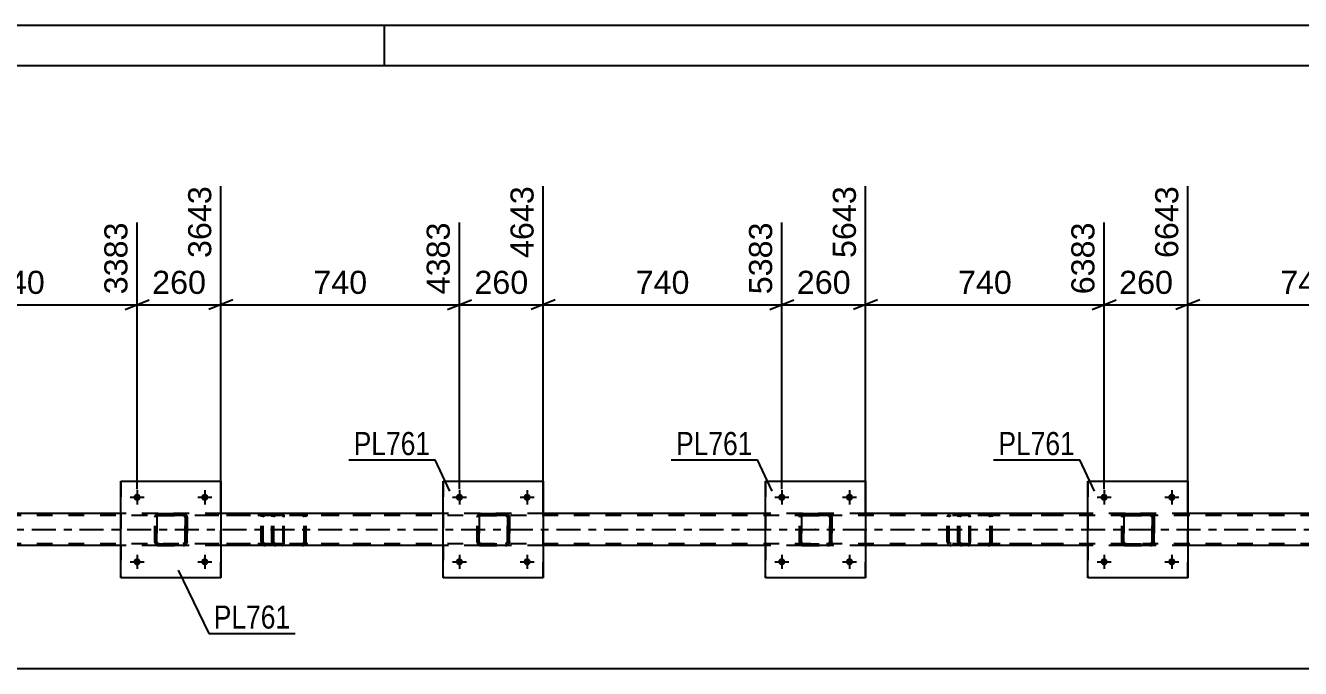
# Model space of a CAD drawing. Header units: millimetres. Extents: x -47 to 794, y -421 to 173.
# Drawn here: x 119 to 277.2, y 93.6 to 173.4 of the extents above; entities that cross this region are included whole.
import ezdxf

# ---------------------------------------------------------------- set-up
doc = ezdxf.new("R2010")
doc.units = ezdxf.units.MM
doc.linetypes.add('DXK_LINE_DOT2', pattern=[3.9198, 1.9599, -1.9599])
doc.linetypes.add('DXK_LINE_DOT3', pattern=[5.9187, 2.979, -0.9799, 0.9799, -0.9799])
doc.styles.add('Arial', font='arial.ttf', dxfattribs={"height": 0.2})
doc.styles.add('Arial Narrow', font='ARIALN.TTF', dxfattribs={"height": 0.2})

# ---------------------------------------------------------------- blocks, each defined once
blk = doc.blocks.new('Unknown-203724041-1113')
at = {"color": 5, "linetype": 'Continuous'}
for p, q in [((793.51, 173.4), (-47.49, 173.4)), ((163.51, 168.4), (163.51, 173.4)), ((788.51, 168.4), (-42.49, 168.4))]:
    blk.add_line(p, q, dxfattribs=at)
blk = doc.blocks.new('Part-203724041-2550 - 2543')
at = {"color": 2, "linetype": 'Continuous'}
for p, q in [((130.82, 104.86), (130.82, 116.86)), ((130.82, 116.86), (130.82, 116.86)), ((130.82, 116.86), (143.22, 116.86)), ((143.22, 116.86), (143.22, 104.86)), ((130.82, 104.86), (130.82, 104.86)), ((143.22, 104.86), (130.82, 104.86))]:
    blk.add_line(p, q, dxfattribs=at)
at = {"color": 7, "linetype": 'DXK_LINE_DOT2'}
for p, q in [((130.82, 116.86), (130.82, 104.86)), ((130.82, 116.86), (130.82, 116.86)), ((143.22, 104.86), (143.22, 116.86)), ((130.82, 104.86), (130.82, 104.86))]:
    blk.add_line(p, q, dxfattribs=at)
blk = doc.blocks.new('Part-203724041-2551 - 2543')
at = {"color": 7, "linetype": 'DXK_LINE_DOT2'}
for p, q in [((135.02, 112.38), (135.05, 112.56)), ((135.06, 112.56), (135.02, 112.38)), ((135.02, 109.34), (135.02, 112.38)), ((135.02, 112.38), (135.02, 112.38)), ((135.02, 109.34), (135.02, 112.38)), ((135.26, 112.38), (135.28, 112.47)), ((135.27, 112.47), (135.26, 112.38)), ((135.26, 109.34), (135.26, 112.38)), ((135.26, 112.38), (135.26, 112.38)), ((135.26, 112.38), (135.26, 109.34)), ((135.33, 112.55), (135.27, 112.47)), ((135.28, 112.47), (135.33, 112.55)), ((135.31, 112.82), (135.5, 112.86)), ((135.5, 112.86), (135.32, 112.82)), ((135.33, 112.55), (135.41, 112.6)), ((135.4, 112.6), (135.33, 112.55)), ((135.5, 112.62), (135.4, 112.6)), ((135.41, 112.6), (135.5, 112.62)), ((135.5, 112.86), (138.54, 112.86)), ((135.5, 112.86), (135.5, 112.86)), ((135.5, 112.86), (138.54, 112.86)), ((135.5, 112.62), (138.54, 112.62)), ((135.5, 112.62), (135.5, 112.62)), ((138.54, 112.62), (135.5, 112.62)), ((138.54, 112.86), (138.54, 112.86)), ((138.54, 112.86), (138.72, 112.82)), ((138.72, 112.82), (138.54, 112.86)), ((138.54, 112.62), (138.54, 112.62)), ((138.54, 112.62), (138.63, 112.6)), ((138.63, 112.6), (138.54, 112.62)), ((138.63, 112.6), (138.63, 112.6)), ((138.63, 112.6), (138.71, 112.55)), ((138.71, 112.55), (138.63, 112.6)), ((138.71, 112.55), (138.76, 112.47)), ((138.76, 112.47), (138.71, 112.55)), ((138.76, 112.47), (138.78, 112.38)), ((138.78, 112.38), (138.76, 112.47)), ((138.78, 109.34), (138.78, 112.38)), ((138.78, 112.38), (138.78, 112.38)), ((138.78, 112.38), (138.78, 109.34)), ((138.98, 112.56), (139.02, 112.38)), ((139.02, 112.38), (138.98, 112.56)), ((139.02, 109.34), (139.02, 112.38)), ((139.02, 112.38), (139.02, 112.38)), ((139.02, 112.38), (139.02, 109.34)), ((135.02, 109.34), (135.02, 109.34)), ((135.05, 109.15), (135.02, 109.34)), ((135.02, 109.34), (135.06, 109.15)), ((135.26, 109.34), (135.26, 109.34)), ((135.28, 109.24), (135.26, 109.34)), ((135.26, 109.34), (135.27, 109.25)), ((135.27, 109.25), (135.33, 109.17)), ((135.33, 109.17), (135.28, 109.24)), ((138.71, 109.17), (138.76, 109.25)), ((138.76, 109.24), (138.71, 109.17)), ((138.78, 109.34), (138.76, 109.24)), ((138.76, 109.25), (138.78, 109.34)), ((138.78, 109.34), (138.78, 109.34)), ((139.02, 109.34), (138.98, 109.15)), ((138.98, 109.15), (139.02, 109.34)), ((139.02, 109.34), (139.02, 109.34)), ((135.31, 108.89), (135.32, 108.89)), ((135.5, 108.86), (135.31, 108.89)), ((135.32, 108.89), (135.5, 108.86)), ((135.41, 109.11), (135.33, 109.17)), ((135.33, 109.17), (135.4, 109.12)), ((135.4, 109.12), (135.5, 109.1)), ((135.5, 109.1), (135.41, 109.11)), ((135.5, 109.1), (138.54, 109.1)), ((135.5, 109.1), (135.5, 109.1)), ((135.5, 109.1), (138.54, 109.1)), ((135.5, 108.86), (138.54, 108.86)), ((135.5, 108.86), (135.5, 108.86)), ((135.5, 108.86), (138.54, 108.86)), ((138.54, 109.1), (138.63, 109.12)), ((138.63, 109.11), (138.54, 109.1)), ((138.54, 109.1), (138.54, 109.1)), ((138.72, 108.89), (138.54, 108.86)), ((138.54, 108.86), (138.72, 108.89)), ((138.54, 108.86), (138.54, 108.86)), ((138.71, 109.17), (138.63, 109.11)), ((138.63, 109.12), (138.71, 109.17))]:
    blk.add_line(p, q, dxfattribs=at)
at = {"color": 7, "linetype": 'DXK_LINE_DOT3'}
blk.add_line((137.02, 110.86), (137.01, 110.86), dxfattribs=at)
at = {"color": 7, "linetype": 'DXK_LINE_DOT2'}
for centre, start, end in [((135.5, 112.38), 112.5, 157.5), ((135.5, 112.38), 112.5, 157.5), ((138.54, 112.38), 22.5, 67.5), ((138.54, 112.38), 22.5, 67.5), ((135.5, 109.34), 202.5, 247.5), ((135.5, 109.34), 202.5, 247.5), ((138.54, 109.34), 292.5, 337.5), ((138.54, 109.34), 292.5, 337.5)]:
    blk.add_arc(centre, 0.48, start, end, dxfattribs=at)
blk = doc.blocks.new('Part-203724041-2556 - 2543')
at = {"color": 2, "linetype": 'Continuous'}
for p, q in [((170.82, 104.86), (170.82, 116.86)), ((170.82, 116.86), (170.82, 116.86)), ((170.82, 116.86), (183.22, 116.86)), ((183.22, 116.86), (183.22, 104.86)), ((170.82, 104.86), (170.82, 104.86)), ((183.22, 104.86), (170.82, 104.86))]:
    blk.add_line(p, q, dxfattribs=at)
at = {"color": 7, "linetype": 'DXK_LINE_DOT2'}
for p, q in [((170.82, 116.86), (170.82, 104.86)), ((170.82, 116.86), (170.82, 116.86)), ((183.22, 104.86), (183.22, 116.86)), ((170.82, 104.86), (170.82, 104.86))]:
    blk.add_line(p, q, dxfattribs=at)
blk = doc.blocks.new('Part-203724041-2557 - 2543')
at = {"color": 7, "linetype": 'DXK_LINE_DOT2'}
for p, q in [((175.02, 112.38), (175.05, 112.56)), ((175.06, 112.56), (175.02, 112.38)), ((175.02, 109.34), (175.02, 112.38)), ((175.02, 112.38), (175.02, 112.38)), ((175.02, 109.34), (175.02, 112.38)), ((175.26, 112.38), (175.28, 112.47)), ((175.27, 112.47), (175.26, 112.38)), ((175.26, 109.34), (175.26, 112.38)), ((175.26, 112.38), (175.26, 112.38)), ((175.26, 112.38), (175.26, 109.34)), ((175.33, 112.55), (175.27, 112.47)), ((175.28, 112.47), (175.33, 112.55)), ((175.31, 112.82), (175.5, 112.86)), ((175.5, 112.86), (175.32, 112.82)), ((175.33, 112.55), (175.41, 112.6)), ((175.4, 112.6), (175.33, 112.55)), ((175.5, 112.62), (175.4, 112.6)), ((175.41, 112.6), (175.5, 112.62)), ((175.5, 112.86), (178.54, 112.86)), ((175.5, 112.86), (175.5, 112.86)), ((175.5, 112.86), (178.54, 112.86)), ((175.5, 112.62), (178.54, 112.62)), ((175.5, 112.62), (175.5, 112.62)), ((178.54, 112.62), (175.5, 112.62)), ((178.54, 112.86), (178.54, 112.86)), ((178.54, 112.86), (178.72, 112.82)), ((178.72, 112.82), (178.54, 112.86)), ((178.54, 112.62), (178.54, 112.62)), ((178.54, 112.62), (178.63, 112.6)), ((178.63, 112.6), (178.54, 112.62)), ((178.63, 112.6), (178.63, 112.6)), ((178.63, 112.6), (178.71, 112.55)), ((178.71, 112.55), (178.63, 112.6)), ((178.71, 112.55), (178.76, 112.47)), ((178.76, 112.47), (178.71, 112.55)), ((178.76, 112.47), (178.78, 112.38)), ((178.78, 112.38), (178.76, 112.47)), ((178.78, 109.34), (178.78, 112.38)), ((178.78, 112.38), (178.78, 112.38)), ((178.78, 112.38), (178.78, 109.34)), ((178.98, 112.56), (179.02, 112.38)), ((179.02, 112.38), (178.98, 112.56)), ((179.02, 109.34), (179.02, 112.38)), ((179.02, 112.38), (179.02, 112.38)), ((179.02, 112.38), (179.02, 109.34)), ((175.02, 109.34), (175.02, 109.34)), ((175.05, 109.15), (175.02, 109.34)), ((175.02, 109.34), (175.06, 109.15)), ((175.26, 109.34), (175.26, 109.34)), ((175.28, 109.24), (175.26, 109.34)), ((175.26, 109.34), (175.27, 109.25)), ((175.27, 109.25), (175.33, 109.17)), ((175.33, 109.17), (175.28, 109.24)), ((178.71, 109.17), (178.76, 109.25)), ((178.76, 109.24), (178.71, 109.17)), ((178.78, 109.34), (178.76, 109.24)), ((178.76, 109.25), (178.78, 109.34)), ((178.78, 109.34), (178.78, 109.34)), ((179.02, 109.34), (178.98, 109.15)), ((178.98, 109.15), (179.02, 109.34)), ((179.02, 109.34), (179.02, 109.34)), ((175.31, 108.89), (175.32, 108.89)), ((175.5, 108.86), (175.31, 108.89)), ((175.32, 108.89), (175.5, 108.86)), ((175.41, 109.11), (175.33, 109.17)), ((175.33, 109.17), (175.4, 109.12)), ((175.4, 109.12), (175.5, 109.1)), ((175.5, 109.1), (175.41, 109.11)), ((175.5, 109.1), (178.54, 109.1)), ((175.5, 109.1), (175.5, 109.1)), ((175.5, 109.1), (178.54, 109.1)), ((175.5, 108.86), (178.54, 108.86)), ((175.5, 108.86), (175.5, 108.86)), ((175.5, 108.86), (178.54, 108.86)), ((178.54, 109.1), (178.63, 109.12)), ((178.63, 109.11), (178.54, 109.1)), ((178.54, 109.1), (178.54, 109.1)), ((178.72, 108.89), (178.54, 108.86)), ((178.54, 108.86), (178.72, 108.89)), ((178.54, 108.86), (178.54, 108.86)), ((178.71, 109.17), (178.63, 109.11)), ((178.63, 109.12), (178.71, 109.17))]:
    blk.add_line(p, q, dxfattribs=at)
at = {"color": 7, "linetype": 'DXK_LINE_DOT3'}
blk.add_line((177.02, 110.86), (177.01, 110.86), dxfattribs=at)
at = {"color": 7, "linetype": 'DXK_LINE_DOT2'}
for centre, start, end in [((175.5, 112.38), 112.5, 157.5), ((175.5, 112.38), 112.5, 157.5), ((178.54, 112.38), 22.5, 67.5), ((178.54, 112.38), 22.5, 67.5), ((175.5, 109.34), 202.5, 247.5), ((175.5, 109.34), 202.5, 247.5), ((178.54, 109.34), 292.5, 337.5), ((178.54, 109.34), 292.5, 337.5)]:
    blk.add_arc(centre, 0.48, start, end, dxfattribs=at)
blk = doc.blocks.new('Part-203724041-2568 - 2543')
at = {"color": 7, "linetype": 'DXK_LINE_DOT2'}
for p, q in [((718.15, 112.62), (42.82, 112.62)), ((143.22, 112.86), (130.82, 112.86)), ((183.22, 112.86), (170.82, 112.86)), ((223.22, 112.86), (210.82, 112.86)), ((263.22, 112.86), (250.82, 112.86)), ((718.15, 109.1), (42.82, 109.1)), ((143.22, 108.86), (130.82, 108.86)), ((183.22, 108.86), (170.82, 108.86)), ((223.22, 108.86), (210.82, 108.86)), ((263.22, 108.86), (250.82, 108.86))]:
    blk.add_line(p, q, dxfattribs=at)
at = {"color": 2, "linetype": 'Continuous'}
for p, q in [((130.82, 112.86), (103.22, 112.86)), ((170.82, 112.86), (143.22, 112.86)), ((210.82, 112.86), (183.22, 112.86)), ((250.82, 112.86), (223.22, 112.86)), ((290.82, 112.86), (263.22, 112.86)), ((130.82, 108.86), (103.22, 108.86)), ((170.82, 108.86), (143.22, 108.86)), ((210.82, 108.86), (183.22, 108.86)), ((250.82, 108.86), (223.22, 108.86)), ((290.82, 108.86), (263.22, 108.86))]:
    blk.add_line(p, q, dxfattribs=at)
at = {"color": 7, "linetype": 'DXK_LINE_DOT3'}
blk.add_line((42.82, 110.86), (718.15, 110.86), dxfattribs=at)
blk = doc.blocks.new('Bolt-203724041-2593 - 2543')
at = {"linetype": 'Continuous'}
for points in [[(252.38, 114.86), (252.39, 114.95), (252.42, 115.04), (252.46, 115.12), (252.53, 115.18), (252.6, 115.24), (252.68, 115.28), (252.77, 115.29), (252.87, 115.29), (252.96, 115.28), (253.04, 115.24), (253.12, 115.18), (253.18, 115.12), (253.22, 115.04), (253.25, 114.95), (253.26, 114.86), (253.25, 114.77), (253.22, 114.68), (253.18, 114.6), (253.12, 114.53), (253.04, 114.48), (252.96, 114.44), (252.87, 114.42), (252.77, 114.42), (252.68, 114.44), (252.6, 114.48), (252.53, 114.53), (252.46, 114.6), (252.42, 114.68), (252.39, 114.77)], [(260.78, 114.86), (260.79, 114.95), (260.82, 115.04), (260.86, 115.12), (260.93, 115.18), (261, 115.24), (261.08, 115.28), (261.17, 115.29), (261.27, 115.29), (261.36, 115.28), (261.44, 115.24), (261.52, 115.18), (261.58, 115.12), (261.62, 115.04), (261.65, 114.95), (261.66, 114.86), (261.65, 114.77), (261.62, 114.68), (261.58, 114.6), (261.52, 114.53), (261.44, 114.48), (261.36, 114.44), (261.27, 114.42), (261.17, 114.42), (261.08, 114.44), (261, 114.48), (260.93, 114.53), (260.86, 114.6), (260.82, 114.68), (260.79, 114.77)]]:
    blk.add_hatch(color=1, dxfattribs=at).paths.add_polyline_path(points)
at = {"color": 1, "linetype": 'Continuous'}
for p, q in [((252.82, 115.74), (252.82, 113.98)), ((261.22, 115.74), (261.22, 113.98)), ((251.94, 114.86), (253.7, 114.86)), ((260.34, 114.86), (262.1, 114.86))]:
    blk.add_line(p, q, dxfattribs=at)
blk = doc.blocks.new('Bolt-203724041-2594 - 2543')
at = {"linetype": 'Continuous'}
for points in [[(252.38, 106.86), (252.39, 106.95), (252.42, 107.04), (252.46, 107.12), (252.53, 107.18), (252.6, 107.24), (252.68, 107.28), (252.77, 107.29), (252.87, 107.29), (252.96, 107.28), (253.04, 107.24), (253.12, 107.18), (253.18, 107.12), (253.22, 107.04), (253.25, 106.95), (253.26, 106.86), (253.25, 106.77), (253.22, 106.68), (253.18, 106.6), (253.12, 106.53), (253.04, 106.48), (252.96, 106.44), (252.87, 106.42), (252.77, 106.42), (252.68, 106.44), (252.6, 106.48), (252.53, 106.53), (252.46, 106.6), (252.42, 106.68), (252.39, 106.77)], [(260.78, 106.86), (260.79, 106.95), (260.82, 107.04), (260.86, 107.12), (260.93, 107.18), (261, 107.24), (261.08, 107.28), (261.17, 107.29), (261.27, 107.29), (261.36, 107.28), (261.44, 107.24), (261.52, 107.18), (261.58, 107.12), (261.62, 107.04), (261.65, 106.95), (261.66, 106.86), (261.65, 106.77), (261.62, 106.68), (261.58, 106.6), (261.52, 106.53), (261.44, 106.48), (261.36, 106.44), (261.27, 106.42), (261.17, 106.42), (261.08, 106.44), (261, 106.48), (260.93, 106.53), (260.86, 106.6), (260.82, 106.68), (260.79, 106.77)]]:
    blk.add_hatch(color=1, dxfattribs=at).paths.add_polyline_path(points)
at = {"color": 1, "linetype": 'Continuous'}
for p, q in [((252.82, 107.74), (252.82, 105.98)), ((261.22, 107.74), (261.22, 105.98)), ((251.94, 106.86), (253.7, 106.86)), ((260.34, 106.86), (262.1, 106.86))]:
    blk.add_line(p, q, dxfattribs=at)
blk = doc.blocks.new('Bolt-203724041-2595 - 2543')
at = {"linetype": 'Continuous'}
for points in [[(212.38, 114.86), (212.39, 114.95), (212.42, 115.04), (212.47, 115.12), (212.53, 115.18), (212.6, 115.24), (212.69, 115.28), (212.78, 115.29), (212.87, 115.29), (212.96, 115.28), (213.04, 115.24), (213.12, 115.18), (213.18, 115.12), (213.22, 115.04), (213.25, 114.95), (213.26, 114.86), (213.25, 114.77), (213.22, 114.68), (213.18, 114.6), (213.12, 114.53), (213.04, 114.48), (212.96, 114.44), (212.87, 114.42), (212.78, 114.42), (212.69, 114.44), (212.6, 114.48), (212.53, 114.53), (212.47, 114.6), (212.42, 114.68), (212.39, 114.77)], [(220.78, 114.86), (220.79, 114.95), (220.82, 115.04), (220.87, 115.12), (220.93, 115.18), (221, 115.24), (221.09, 115.28), (221.18, 115.29), (221.27, 115.29), (221.36, 115.28), (221.44, 115.24), (221.52, 115.18), (221.58, 115.12), (221.62, 115.04), (221.65, 114.95), (221.66, 114.86), (221.65, 114.77), (221.62, 114.68), (221.58, 114.6), (221.52, 114.53), (221.44, 114.48), (221.36, 114.44), (221.27, 114.42), (221.18, 114.42), (221.09, 114.44), (221, 114.48), (220.93, 114.53), (220.87, 114.6), (220.82, 114.68), (220.79, 114.77)]]:
    blk.add_hatch(color=1, dxfattribs=at).paths.add_polyline_path(points)
at = {"color": 1, "linetype": 'Continuous'}
for p, q in [((212.82, 115.74), (212.82, 113.98)), ((221.22, 115.74), (221.22, 113.98)), ((211.94, 114.86), (213.7, 114.86)), ((220.34, 114.86), (222.1, 114.86))]:
    blk.add_line(p, q, dxfattribs=at)
blk = doc.blocks.new('Bolt-203724041-2596 - 2543')
at = {"linetype": 'Continuous'}
for points in [[(212.38, 106.86), (212.39, 106.95), (212.42, 107.04), (212.47, 107.12), (212.53, 107.18), (212.6, 107.24), (212.69, 107.28), (212.78, 107.29), (212.87, 107.29), (212.96, 107.28), (213.04, 107.24), (213.12, 107.18), (213.18, 107.12), (213.22, 107.04), (213.25, 106.95), (213.26, 106.86), (213.25, 106.77), (213.22, 106.68), (213.18, 106.6), (213.12, 106.53), (213.04, 106.48), (212.96, 106.44), (212.87, 106.42), (212.78, 106.42), (212.69, 106.44), (212.6, 106.48), (212.53, 106.53), (212.47, 106.6), (212.42, 106.68), (212.39, 106.77)], [(220.78, 106.86), (220.79, 106.95), (220.82, 107.04), (220.87, 107.12), (220.93, 107.18), (221, 107.24), (221.09, 107.28), (221.18, 107.29), (221.27, 107.29), (221.36, 107.28), (221.44, 107.24), (221.52, 107.18), (221.58, 107.12), (221.62, 107.04), (221.65, 106.95), (221.66, 106.86), (221.65, 106.77), (221.62, 106.68), (221.58, 106.6), (221.52, 106.53), (221.44, 106.48), (221.36, 106.44), (221.27, 106.42), (221.18, 106.42), (221.09, 106.44), (221, 106.48), (220.93, 106.53), (220.87, 106.6), (220.82, 106.68), (220.79, 106.77)]]:
    blk.add_hatch(color=1, dxfattribs=at).paths.add_polyline_path(points)
at = {"color": 1, "linetype": 'Continuous'}
for p, q in [((212.82, 107.74), (212.82, 105.98)), ((221.22, 107.74), (221.22, 105.98)), ((211.94, 106.86), (213.7, 106.86)), ((220.34, 106.86), (222.1, 106.86))]:
    blk.add_line(p, q, dxfattribs=at)
blk = doc.blocks.new('Bolt-203724041-2598 - 2543')
at = {"linetype": 'Continuous'}
for points in [[(132.38, 106.86), (132.39, 106.95), (132.42, 107.04), (132.46, 107.12), (132.53, 107.18), (132.6, 107.24), (132.68, 107.28), (132.77, 107.29), (132.87, 107.29), (132.96, 107.28), (133.04, 107.24), (133.12, 107.18), (133.18, 107.12), (133.22, 107.04), (133.25, 106.95), (133.26, 106.86), (133.25, 106.77), (133.22, 106.68), (133.18, 106.6), (133.12, 106.53), (133.04, 106.48), (132.96, 106.44), (132.87, 106.42), (132.77, 106.42), (132.68, 106.44), (132.6, 106.48), (132.53, 106.53), (132.46, 106.6), (132.42, 106.68), (132.39, 106.77)], [(140.78, 106.86), (140.79, 106.95), (140.82, 107.04), (140.86, 107.12), (140.93, 107.18), (141, 107.24), (141.08, 107.28), (141.17, 107.29), (141.27, 107.29), (141.36, 107.28), (141.44, 107.24), (141.52, 107.18), (141.58, 107.12), (141.62, 107.04), (141.65, 106.95), (141.66, 106.86), (141.65, 106.77), (141.62, 106.68), (141.58, 106.6), (141.52, 106.53), (141.44, 106.48), (141.36, 106.44), (141.27, 106.42), (141.17, 106.42), (141.08, 106.44), (141, 106.48), (140.93, 106.53), (140.86, 106.6), (140.82, 106.68), (140.79, 106.77)]]:
    blk.add_hatch(color=1, dxfattribs=at).paths.add_polyline_path(points)
at = {"color": 1, "linetype": 'Continuous'}
for p, q in [((132.82, 107.74), (132.82, 105.98)), ((141.22, 107.74), (141.22, 105.98)), ((131.94, 106.86), (133.7, 106.86)), ((140.34, 106.86), (142.1, 106.86))]:
    blk.add_line(p, q, dxfattribs=at)
blk = doc.blocks.new('Bolt-203724041-2599 - 2543')
at = {"linetype": 'Continuous'}
for points in [[(172.38, 114.86), (172.39, 114.95), (172.42, 115.04), (172.46, 115.12), (172.53, 115.18), (172.6, 115.24), (172.68, 115.28), (172.77, 115.29), (172.87, 115.29), (172.96, 115.28), (173.04, 115.24), (173.11, 115.18), (173.18, 115.12), (173.22, 115.04), (173.25, 114.95), (173.26, 114.86), (173.25, 114.77), (173.22, 114.68), (173.18, 114.6), (173.11, 114.53), (173.04, 114.48), (172.96, 114.44), (172.87, 114.42), (172.77, 114.42), (172.68, 114.44), (172.6, 114.48), (172.53, 114.53), (172.46, 114.6), (172.42, 114.68), (172.39, 114.77)], [(180.78, 114.86), (180.79, 114.95), (180.82, 115.04), (180.86, 115.12), (180.93, 115.18), (181, 115.24), (181.08, 115.28), (181.17, 115.29), (181.27, 115.29), (181.36, 115.28), (181.44, 115.24), (181.51, 115.18), (181.58, 115.12), (181.62, 115.04), (181.65, 114.95), (181.66, 114.86), (181.65, 114.77), (181.62, 114.68), (181.58, 114.6), (181.51, 114.53), (181.44, 114.48), (181.36, 114.44), (181.27, 114.42), (181.17, 114.42), (181.08, 114.44), (181, 114.48), (180.93, 114.53), (180.86, 114.6), (180.82, 114.68), (180.79, 114.77)]]:
    blk.add_hatch(color=1, dxfattribs=at).paths.add_polyline_path(points)
at = {"color": 1, "linetype": 'Continuous'}
for p, q in [((172.82, 115.74), (172.82, 113.98)), ((181.22, 115.74), (181.22, 113.98)), ((171.94, 114.86), (173.7, 114.86)), ((180.34, 114.86), (182.1, 114.86))]:
    blk.add_line(p, q, dxfattribs=at)
blk = doc.blocks.new('Bolt-203724041-2600 - 2543')
at = {"linetype": 'Continuous'}
for points in [[(172.38, 106.86), (172.39, 106.95), (172.42, 107.04), (172.46, 107.12), (172.53, 107.18), (172.6, 107.24), (172.68, 107.28), (172.77, 107.29), (172.87, 107.29), (172.96, 107.28), (173.04, 107.24), (173.11, 107.18), (173.18, 107.12), (173.22, 107.04), (173.25, 106.95), (173.26, 106.86), (173.25, 106.77), (173.22, 106.68), (173.18, 106.6), (173.11, 106.53), (173.04, 106.48), (172.96, 106.44), (172.87, 106.42), (172.77, 106.42), (172.68, 106.44), (172.6, 106.48), (172.53, 106.53), (172.46, 106.6), (172.42, 106.68), (172.39, 106.77)], [(180.78, 106.86), (180.79, 106.95), (180.82, 107.04), (180.86, 107.12), (180.93, 107.18), (181, 107.24), (181.08, 107.28), (181.17, 107.29), (181.27, 107.29), (181.36, 107.28), (181.44, 107.24), (181.51, 107.18), (181.58, 107.12), (181.62, 107.04), (181.65, 106.95), (181.66, 106.86), (181.65, 106.77), (181.62, 106.68), (181.58, 106.6), (181.51, 106.53), (181.44, 106.48), (181.36, 106.44), (181.27, 106.42), (181.17, 106.42), (181.08, 106.44), (181, 106.48), (180.93, 106.53), (180.86, 106.6), (180.82, 106.68), (180.79, 106.77)]]:
    blk.add_hatch(color=1, dxfattribs=at).paths.add_polyline_path(points)
at = {"color": 1, "linetype": 'Continuous'}
for p, q in [((172.82, 107.74), (172.82, 105.98)), ((181.22, 107.74), (181.22, 105.98)), ((171.94, 106.86), (173.7, 106.86)), ((180.34, 106.86), (182.1, 106.86))]:
    blk.add_line(p, q, dxfattribs=at)
blk = doc.blocks.new('Part-203724041-2634 - 2543')
at = {"color": 7, "linetype": 'DXK_LINE_DOT2'}
for p, q in [((234.72, 112.56), (234.68, 112.38)), ((234.68, 109.34), (234.68, 112.38)), ((234.93, 112.38), (234.95, 112.47)), ((234.93, 109.34), (234.93, 112.38)), ((234.95, 112.47), (235.01, 112.55)), ((235.19, 112.86), (234.99, 112.82)), ((235.01, 112.55), (235.09, 112.6)), ((235.09, 112.6), (235.19, 112.62)), ((246.96, 112.86), (235.19, 112.86)), ((246.96, 112.62), (235.19, 112.62)), ((238.62, 112.82), (238.42, 112.86)), ((238.42, 112.62), (238.52, 112.6)), ((238.52, 112.6), (238.6, 112.55)), ((238.6, 112.55), (238.66, 112.47)), ((238.66, 112.47), (238.68, 112.38)), ((238.68, 109.34), (238.68, 112.38)), ((238.93, 112.38), (238.9, 112.56)), ((238.93, 109.34), (238.93, 112.38)), ((234.68, 109.34), (234.72, 109.15)), ((234.95, 109.25), (234.93, 109.34)), ((235.01, 109.17), (234.95, 109.25)), ((238.66, 109.25), (238.6, 109.17)), ((238.68, 109.34), (238.66, 109.25)), ((238.9, 109.15), (238.93, 109.34)), ((234.99, 108.89), (235.19, 108.86)), ((235.09, 109.12), (235.01, 109.17)), ((235.19, 109.1), (235.09, 109.12)), ((246.96, 109.1), (235.19, 109.1)), ((246.96, 108.86), (235.19, 108.86)), ((238.52, 109.12), (238.42, 109.1)), ((238.42, 108.86), (238.62, 108.89)), ((238.6, 109.17), (238.52, 109.12))]:
    blk.add_line(p, q, dxfattribs=at)
for centre, start, end in [((235.17, 112.36), 110.7583, 155.68), ((238.44, 112.36), 24.32, 69.2417), ((235.17, 109.36), 204.32, 249.2417), ((238.44, 109.36), 290.7583, 335.68)]:
    blk.add_arc(centre, 0.496, start, end, dxfattribs=at)
blk = doc.blocks.new('Part-203724041-2635 - 2543')
at = {"color": 7, "linetype": 'DXK_LINE_DOT2'}
for p, q in [((149.58, 112.56), (149.54, 112.38)), ((149.54, 109.34), (149.54, 112.38)), ((149.8, 112.38), (149.82, 112.47)), ((149.8, 109.34), (149.8, 112.38)), ((149.82, 112.47), (149.87, 112.55)), ((150.05, 112.86), (149.86, 112.82)), ((149.87, 112.55), (149.96, 112.6)), ((149.96, 112.6), (150.05, 112.62)), ((161.83, 112.86), (150.05, 112.86)), ((161.83, 112.62), (150.05, 112.62)), ((153.49, 112.82), (153.29, 112.86)), ((153.29, 112.62), (153.39, 112.6)), ((153.39, 112.6), (153.47, 112.55)), ((153.47, 112.55), (153.53, 112.47)), ((153.53, 112.47), (153.55, 112.38)), ((153.55, 109.34), (153.55, 112.38)), ((153.8, 112.38), (153.76, 112.56)), ((153.8, 109.34), (153.8, 112.38)), ((149.54, 109.34), (149.58, 109.15)), ((149.82, 109.25), (149.8, 109.34)), ((149.87, 109.17), (149.82, 109.25)), ((153.53, 109.25), (153.47, 109.17)), ((153.55, 109.34), (153.53, 109.25)), ((153.76, 109.15), (153.8, 109.34)), ((149.86, 108.89), (150.05, 108.86)), ((149.96, 109.12), (149.87, 109.17)), ((150.05, 109.1), (149.96, 109.12)), ((161.83, 109.1), (150.05, 109.1)), ((161.83, 108.86), (150.05, 108.86)), ((153.39, 109.12), (153.29, 109.1)), ((153.29, 108.86), (153.49, 108.89)), ((153.47, 109.17), (153.39, 109.12))]:
    blk.add_line(p, q, dxfattribs=at)
for centre, start, end in [((150.04, 112.36), 110.7583, 155.68), ((153.31, 112.36), 24.32, 69.2417), ((150.04, 109.36), 204.32, 249.2417), ((153.31, 109.36), 290.7583, 335.68)]:
    blk.add_arc(centre, 0.496, start, end, dxfattribs=at)
blk = doc.blocks.new('Bolt-203724041-2655 - 2543')
at = {"linetype": 'Continuous'}
for points in [[(132.38, 114.86), (132.39, 114.95), (132.42, 115.04), (132.46, 115.12), (132.53, 115.18), (132.6, 115.24), (132.68, 115.28), (132.77, 115.29), (132.87, 115.29), (132.96, 115.28), (133.04, 115.24), (133.12, 115.18), (133.18, 115.12), (133.22, 115.04), (133.25, 114.95), (133.26, 114.86), (133.25, 114.77), (133.22, 114.68), (133.18, 114.6), (133.12, 114.53), (133.04, 114.48), (132.96, 114.44), (132.87, 114.42), (132.77, 114.42), (132.68, 114.44), (132.6, 114.48), (132.53, 114.53), (132.46, 114.6), (132.42, 114.68), (132.39, 114.77)], [(140.78, 114.86), (140.79, 114.95), (140.82, 115.04), (140.86, 115.12), (140.93, 115.18), (141, 115.24), (141.08, 115.28), (141.17, 115.29), (141.27, 115.29), (141.36, 115.28), (141.44, 115.24), (141.52, 115.18), (141.58, 115.12), (141.62, 115.04), (141.65, 114.95), (141.66, 114.86), (141.65, 114.77), (141.62, 114.68), (141.58, 114.6), (141.52, 114.53), (141.44, 114.48), (141.36, 114.44), (141.27, 114.42), (141.17, 114.42), (141.08, 114.44), (141, 114.48), (140.93, 114.53), (140.86, 114.6), (140.82, 114.68), (140.79, 114.77)]]:
    blk.add_hatch(color=1, dxfattribs=at).paths.add_polyline_path(points)
at = {"color": 1, "linetype": 'Continuous'}
for p, q in [((132.82, 115.74), (132.82, 113.98)), ((141.22, 115.74), (141.22, 113.98)), ((131.94, 114.86), (133.7, 114.86)), ((140.34, 114.86), (142.1, 114.86))]:
    blk.add_line(p, q, dxfattribs=at)
blk = doc.blocks.new('Part-203724041-2685 - 2543')
at = {"color": 7, "linetype": 'DXK_LINE_DOT2'}
for p, q in [((215.02, 112.38), (215.05, 112.56)), ((215.06, 112.56), (215.02, 112.38)), ((215.02, 109.34), (215.02, 112.38)), ((215.02, 112.38), (215.02, 112.38)), ((215.02, 109.34), (215.02, 112.38)), ((215.26, 112.38), (215.28, 112.47)), ((215.28, 112.47), (215.26, 112.38)), ((215.26, 109.34), (215.26, 112.38)), ((215.26, 112.38), (215.26, 112.38)), ((215.26, 112.38), (215.26, 109.34)), ((215.28, 112.47), (215.33, 112.55)), ((215.33, 112.55), (215.28, 112.47)), ((215.31, 112.82), (215.5, 112.86)), ((215.5, 112.86), (215.32, 112.82)), ((215.33, 112.55), (215.41, 112.6)), ((215.41, 112.6), (215.33, 112.55)), ((215.41, 112.6), (215.5, 112.62)), ((215.5, 112.62), (215.41, 112.6)), ((215.5, 112.86), (218.54, 112.86)), ((215.5, 112.86), (215.5, 112.86)), ((215.5, 112.86), (218.54, 112.86)), ((215.5, 112.62), (218.54, 112.62)), ((215.5, 112.62), (215.5, 112.62)), ((218.54, 112.62), (215.5, 112.62)), ((218.54, 112.86), (218.54, 112.86)), ((218.54, 112.86), (218.72, 112.82)), ((218.73, 112.82), (218.54, 112.86)), ((218.54, 112.62), (218.54, 112.62)), ((218.54, 112.62), (218.63, 112.6)), ((218.63, 112.6), (218.54, 112.62)), ((218.63, 112.6), (218.63, 112.6)), ((218.63, 112.6), (218.71, 112.55)), ((218.71, 112.55), (218.63, 112.6)), ((218.71, 112.55), (218.76, 112.47)), ((218.76, 112.47), (218.71, 112.55)), ((218.76, 112.47), (218.78, 112.38)), ((218.78, 112.38), (218.76, 112.47)), ((218.78, 109.34), (218.78, 112.38)), ((218.78, 112.38), (218.78, 112.38)), ((218.78, 112.38), (218.78, 109.34)), ((218.98, 112.56), (219.02, 112.38)), ((219.02, 112.38), (218.99, 112.56)), ((219.02, 109.34), (219.02, 112.38)), ((219.02, 112.38), (219.02, 112.38)), ((219.02, 112.38), (219.02, 109.34)), ((215.02, 109.34), (215.02, 109.34)), ((215.05, 109.15), (215.02, 109.34)), ((215.02, 109.34), (215.06, 109.15)), ((215.26, 109.34), (215.26, 109.34)), ((215.28, 109.24), (215.26, 109.34)), ((215.26, 109.34), (215.28, 109.25)), ((215.28, 109.25), (215.33, 109.17)), ((215.33, 109.17), (215.28, 109.24)), ((218.71, 109.17), (218.76, 109.25)), ((218.76, 109.24), (218.71, 109.17)), ((218.78, 109.34), (218.76, 109.24)), ((218.76, 109.25), (218.78, 109.34)), ((218.78, 109.34), (218.78, 109.34)), ((219.02, 109.34), (218.98, 109.15)), ((218.99, 109.15), (219.02, 109.34)), ((219.02, 109.34), (219.02, 109.34)), ((215.31, 108.89), (215.32, 108.89)), ((215.5, 108.86), (215.31, 108.89)), ((215.32, 108.89), (215.5, 108.86)), ((215.41, 109.11), (215.33, 109.17)), ((215.33, 109.17), (215.41, 109.12)), ((215.41, 109.12), (215.5, 109.1)), ((215.5, 109.1), (215.41, 109.11)), ((215.5, 109.1), (218.54, 109.1)), ((215.5, 109.1), (215.5, 109.1)), ((215.5, 109.1), (218.54, 109.1)), ((215.5, 108.86), (218.54, 108.86)), ((215.5, 108.86), (215.5, 108.86)), ((215.5, 108.86), (218.54, 108.86)), ((218.54, 109.1), (218.63, 109.12)), ((218.63, 109.11), (218.54, 109.1)), ((218.54, 109.1), (218.54, 109.1)), ((218.72, 108.89), (218.54, 108.86)), ((218.54, 108.86), (218.73, 108.89)), ((218.54, 108.86), (218.54, 108.86)), ((218.71, 109.17), (218.63, 109.11)), ((218.63, 109.12), (218.71, 109.17))]:
    blk.add_line(p, q, dxfattribs=at)
at = {"color": 7, "linetype": 'DXK_LINE_DOT3'}
blk.add_line((217.03, 110.86), (217.01, 110.86), dxfattribs=at)
at = {"color": 7, "linetype": 'DXK_LINE_DOT2'}
for centre, start, end in [((215.5, 112.38), 112.5, 157.5), ((215.5, 112.38), 112.5, 157.5), ((218.54, 112.38), 22.5, 67.5), ((218.54, 112.38), 22.5, 67.5), ((215.5, 109.34), 202.5, 247.5), ((215.5, 109.34), 202.5, 247.5), ((218.54, 109.34), 292.5, 337.5), ((218.54, 109.34), 292.5, 337.5)]:
    blk.add_arc(centre, 0.48, start, end, dxfattribs=at)
blk = doc.blocks.new('Part-203724041-2690 - 2543')
at = {"color": 2, "linetype": 'Continuous'}
for p, q in [((210.82, 104.86), (210.82, 116.86)), ((210.82, 116.86), (210.82, 116.86)), ((210.82, 116.86), (223.22, 116.86)), ((223.22, 116.86), (223.22, 104.86)), ((210.82, 104.86), (210.82, 104.86)), ((223.22, 104.86), (210.82, 104.86))]:
    blk.add_line(p, q, dxfattribs=at)
at = {"color": 7, "linetype": 'DXK_LINE_DOT2'}
for p, q in [((210.82, 116.86), (210.82, 104.86)), ((210.82, 116.86), (210.82, 116.86)), ((223.22, 104.86), (223.22, 116.86)), ((210.82, 104.86), (210.82, 104.86))]:
    blk.add_line(p, q, dxfattribs=at)
blk = doc.blocks.new('Part-203724041-2691 - 2543')
at = {"color": 7, "linetype": 'DXK_LINE_DOT2'}
for p, q in [((255.02, 112.38), (255.05, 112.56)), ((255.06, 112.56), (255.02, 112.38)), ((255.02, 109.34), (255.02, 112.38)), ((255.02, 112.38), (255.02, 112.38)), ((255.02, 109.34), (255.02, 112.38)), ((255.26, 112.38), (255.28, 112.47)), ((255.27, 112.47), (255.26, 112.38)), ((255.26, 109.34), (255.26, 112.38)), ((255.26, 112.38), (255.26, 112.38)), ((255.26, 112.38), (255.26, 109.34)), ((255.33, 112.55), (255.27, 112.47)), ((255.28, 112.47), (255.33, 112.55)), ((255.31, 112.82), (255.5, 112.86)), ((255.5, 112.86), (255.32, 112.82)), ((255.33, 112.55), (255.41, 112.6)), ((255.4, 112.6), (255.33, 112.55)), ((255.5, 112.62), (255.4, 112.6)), ((255.41, 112.6), (255.5, 112.62)), ((255.5, 112.86), (258.54, 112.86)), ((255.5, 112.86), (255.5, 112.86)), ((255.5, 112.86), (258.54, 112.86)), ((255.5, 112.62), (258.54, 112.62)), ((255.5, 112.62), (255.5, 112.62)), ((258.54, 112.62), (255.5, 112.62)), ((258.54, 112.86), (258.54, 112.86)), ((258.54, 112.86), (258.72, 112.82)), ((258.72, 112.82), (258.54, 112.86)), ((258.54, 112.62), (258.54, 112.62)), ((258.54, 112.62), (258.63, 112.6)), ((258.63, 112.6), (258.54, 112.62)), ((258.63, 112.6), (258.63, 112.6)), ((258.63, 112.6), (258.71, 112.55)), ((258.71, 112.55), (258.63, 112.6)), ((258.71, 112.55), (258.76, 112.47)), ((258.76, 112.47), (258.71, 112.55)), ((258.76, 112.47), (258.78, 112.38)), ((258.78, 112.38), (258.76, 112.47)), ((258.78, 109.34), (258.78, 112.38)), ((258.78, 112.38), (258.78, 112.38)), ((258.78, 112.38), (258.78, 109.34)), ((258.98, 112.56), (259.02, 112.38)), ((259.02, 112.38), (258.98, 112.56)), ((259.02, 109.34), (259.02, 112.38)), ((259.02, 112.38), (259.02, 112.38)), ((259.02, 112.38), (259.02, 109.34)), ((255.02, 109.34), (255.02, 109.34)), ((255.05, 109.15), (255.02, 109.34)), ((255.02, 109.34), (255.06, 109.15)), ((255.26, 109.34), (255.26, 109.34)), ((255.28, 109.24), (255.26, 109.34)), ((255.26, 109.34), (255.27, 109.25)), ((255.27, 109.25), (255.33, 109.17)), ((255.33, 109.17), (255.28, 109.24)), ((258.71, 109.17), (258.76, 109.25)), ((258.76, 109.24), (258.71, 109.17)), ((258.78, 109.34), (258.76, 109.24)), ((258.76, 109.25), (258.78, 109.34)), ((258.78, 109.34), (258.78, 109.34)), ((259.02, 109.34), (258.98, 109.15)), ((258.98, 109.15), (259.02, 109.34)), ((259.02, 109.34), (259.02, 109.34)), ((255.31, 108.89), (255.32, 108.89)), ((255.5, 108.86), (255.31, 108.89)), ((255.32, 108.89), (255.5, 108.86)), ((255.41, 109.11), (255.33, 109.17)), ((255.33, 109.17), (255.4, 109.12)), ((255.4, 109.12), (255.5, 109.1)), ((255.5, 109.1), (255.41, 109.11)), ((255.5, 109.1), (258.54, 109.1)), ((255.5, 109.1), (255.5, 109.1)), ((255.5, 109.1), (258.54, 109.1)), ((255.5, 108.86), (258.54, 108.86)), ((255.5, 108.86), (255.5, 108.86)), ((255.5, 108.86), (258.54, 108.86)), ((258.54, 109.1), (258.63, 109.12)), ((258.63, 109.11), (258.54, 109.1)), ((258.54, 109.1), (258.54, 109.1)), ((258.72, 108.89), (258.54, 108.86)), ((258.54, 108.86), (258.72, 108.89)), ((258.54, 108.86), (258.54, 108.86)), ((258.71, 109.17), (258.63, 109.11)), ((258.63, 109.12), (258.71, 109.17))]:
    blk.add_line(p, q, dxfattribs=at)
at = {"color": 7, "linetype": 'DXK_LINE_DOT3'}
blk.add_line((257.02, 110.86), (257.01, 110.86), dxfattribs=at)
at = {"color": 7, "linetype": 'DXK_LINE_DOT2'}
for centre, start, end in [((255.5, 112.38), 112.5, 157.5), ((255.5, 112.38), 112.5, 157.5), ((258.54, 112.38), 22.5, 67.5), ((258.54, 112.38), 22.5, 67.5), ((255.5, 109.34), 202.5, 247.5), ((255.5, 109.34), 202.5, 247.5), ((258.54, 109.34), 292.5, 337.5), ((258.54, 109.34), 292.5, 337.5)]:
    blk.add_arc(centre, 0.48, start, end, dxfattribs=at)
blk = doc.blocks.new('Part-203724041-2696 - 2543')
at = {"color": 2, "linetype": 'Continuous'}
for p, q in [((250.82, 104.86), (250.82, 116.86)), ((250.82, 116.86), (250.82, 116.86)), ((250.82, 116.86), (263.22, 116.86)), ((263.22, 116.86), (263.22, 104.86)), ((250.82, 104.86), (250.82, 104.86)), ((263.22, 104.86), (250.82, 104.86))]:
    blk.add_line(p, q, dxfattribs=at)
at = {"color": 7, "linetype": 'DXK_LINE_DOT2'}
for p, q in [((250.82, 116.86), (250.82, 104.86)), ((250.82, 116.86), (250.82, 116.86)), ((263.22, 104.86), (263.22, 116.86)), ((250.82, 104.86), (250.82, 104.86))]:
    blk.add_line(p, q, dxfattribs=at)
blk = doc.blocks.new('Part-203724041-2798 - 2543')
at = {"color": 7, "linetype": 'DXK_LINE_DOT2'}
for p, q in [((150.82, 112.86), (141.41, 112.86)), ((150.82, 112.62), (141.41, 112.62)), ((148.26, 112.56), (148.23, 112.38)), ((148.23, 109.34), (148.23, 112.38)), ((148.48, 112.38), (148.5, 112.47)), ((148.48, 109.34), (148.48, 112.38)), ((148.5, 112.47), (148.55, 112.55)), ((148.73, 112.86), (148.54, 112.82)), ((148.55, 112.55), (148.63, 112.6)), ((148.63, 112.6), (148.73, 112.62)), ((149.54, 112.62), (149.54, 112.86)), ((150.92, 112.82), (150.82, 112.86)), ((150.82, 112.62), (150.87, 112.6)), ((150.87, 112.6), (150.92, 112.55)), ((151.01, 112.72), (150.92, 112.82)), ((150.92, 112.55), (150.95, 112.47)), ((150.95, 112.47), (150.96, 112.38)), ((150.96, 109.34), (150.96, 112.38)), ((151.07, 112.56), (151.01, 112.72)), ((151.09, 112.38), (151.07, 112.56)), ((151.09, 109.34), (151.09, 112.38)), ((148.23, 109.34), (148.26, 109.15)), ((148.5, 109.25), (148.48, 109.34)), ((148.55, 109.17), (148.5, 109.25)), ((150.95, 109.25), (150.92, 109.17)), ((150.96, 109.34), (150.95, 109.25)), ((151.07, 109.15), (151.09, 109.34)), ((150.82, 109.1), (141.41, 109.1)), ((150.82, 108.86), (141.41, 108.86)), ((148.54, 108.89), (148.73, 108.86)), ((148.63, 109.12), (148.55, 109.17)), ((148.73, 109.1), (148.63, 109.12)), ((149.54, 108.89), (149.54, 109.1)), ((149.54, 108.86), (149.54, 108.89)), ((150.87, 109.12), (150.82, 109.1)), ((150.82, 108.86), (150.92, 108.89)), ((150.92, 109.17), (150.87, 109.12)), ((150.92, 108.89), (151.01, 109)), ((151.01, 109), (151.07, 109.15))]:
    blk.add_line(p, q, dxfattribs=at)
for centre, start, end in [((148.71, 112.36), 111.1941, 156.1506), ((148.71, 109.35), 203.8494, 248.8059)]:
    blk.add_arc(centre, 0.492, start, end, dxfattribs=at)
blk = doc.blocks.new('Part-203724041-2799 - 2543')
at = {"color": 7, "linetype": 'DXK_LINE_DOT2'}
for p, q in [((235.95, 112.86), (226.55, 112.86)), ((235.95, 112.62), (226.55, 112.62)), ((233.4, 112.56), (233.36, 112.38)), ((233.36, 109.34), (233.36, 112.38)), ((233.61, 112.38), (233.63, 112.47)), ((233.61, 109.34), (233.61, 112.38)), ((233.63, 112.47), (233.69, 112.55)), ((233.86, 112.86), (233.67, 112.82)), ((233.69, 112.55), (233.77, 112.6)), ((233.77, 112.6), (233.86, 112.62)), ((234.68, 112.62), (234.68, 112.86)), ((236.06, 112.82), (235.95, 112.86)), ((235.95, 112.62), (236.01, 112.6)), ((236.01, 112.6), (236.05, 112.55)), ((236.05, 112.55), (236.08, 112.47)), ((236.15, 112.72), (236.06, 112.82)), ((236.08, 112.47), (236.09, 112.38)), ((236.09, 109.34), (236.09, 112.38)), ((236.2, 112.56), (236.15, 112.72)), ((236.23, 112.38), (236.2, 112.56)), ((236.23, 109.34), (236.23, 112.38)), ((233.36, 109.34), (233.4, 109.15)), ((233.63, 109.25), (233.61, 109.34)), ((233.69, 109.17), (233.63, 109.25)), ((236.08, 109.25), (236.05, 109.17)), ((236.09, 109.34), (236.08, 109.25)), ((236.2, 109.15), (236.23, 109.34)), ((235.95, 109.1), (226.55, 109.1)), ((235.95, 108.86), (226.55, 108.86)), ((233.67, 108.89), (233.86, 108.86)), ((233.77, 109.12), (233.69, 109.17)), ((233.86, 109.1), (233.77, 109.12)), ((234.68, 108.89), (234.68, 109.1)), ((234.68, 108.86), (234.68, 108.89)), ((236.01, 109.12), (235.95, 109.1)), ((235.95, 108.86), (236.06, 108.89)), ((236.05, 109.17), (236.01, 109.12)), ((236.06, 108.89), (236.15, 109)), ((236.15, 109), (236.2, 109.15))]:
    blk.add_line(p, q, dxfattribs=at)
for centre, start, end in [((233.85, 112.36), 111.1941, 156.1506), ((233.85, 109.35), 203.8494, 248.8059)]:
    blk.add_arc(centre, 0.492, start, end, dxfattribs=at)
blk = doc.blocks.new('StraightDimension-203724041-7363 - 2543')
at = {"color": 7, "linetype": 'Continuous'}
for p, q in [((183.22, 113.86), (183.22, 153.45)), ((172.82, 115.86), (172.82, 148.95)), ((171.32, 138.15), (174.32, 139.35)), ((184.72, 139.35), (181.72, 138.15)), ((172.82, 138.75), (183.22, 138.75))]:
    blk.add_line(p, q, dxfattribs=at)
at = {"color": 0}
blk.add_wipeout([(181.96, 139.5), (181.96, 143.7), (174.08, 143.7), (174.08, 139.5)], dxfattribs=at)
at = {"color": 3, "style": 'Arial'}
blk.add_text('260', height=2.865, dxfattribs=at).set_placement((174.68, 140.1))
at = {"color": 0, "linetype": 'Continuous'}
blk.add_wipeout([(182.62, 154.05), (178.42, 154.05), (178.42, 143.95), (182.62, 143.95)], dxfattribs=at)
at = {"color": 3, "linetype": 'Continuous', "style": 'Arial'}
blk.add_text('4643', height=2.865, rotation=90.0002, dxfattribs=at).set_placement((182.02, 144.55))
blk = doc.blocks.new('StraightDimension-203724041-7366 - 2543')
at = {"color": 7, "linetype": 'Continuous'}
for p, q in [((103.22, 113.86), (103.22, 153.45)), ((132.82, 115.86), (132.82, 148.95)), ((104.72, 139.35), (101.72, 138.15)), ((131.32, 138.15), (134.32, 139.35)), ((103.22, 138.75), (132.82, 138.75))]:
    blk.add_line(p, q, dxfattribs=at)
at = {"color": 0, "linetype": 'Continuous'}
blk.add_wipeout([(132.22, 149.55), (128.02, 149.55), (128.02, 139.45), (132.22, 139.45)], dxfattribs=at)
at = {"color": 0}
blk.add_wipeout([(121.96, 139.5), (121.96, 143.7), (114.09, 143.7), (114.09, 139.5)], dxfattribs=at)
at = {"color": 3, "linetype": 'Continuous', "style": 'Arial'}
blk.add_text('3383', height=2.865, rotation=90.0002, dxfattribs=at).set_placement((131.62, 140.05))
at = {"color": 3, "style": 'Arial'}
blk.add_text('740', height=2.865, dxfattribs=at).set_placement((114.69, 140.1))
blk = doc.blocks.new('StraightDimension-203724041-7360 - 2543')
at = {"color": 7, "linetype": 'Continuous'}
for p, q in [((223.22, 113.86), (223.22, 153.45)), ((252.82, 115.86), (252.82, 148.95)), ((224.72, 139.35), (221.72, 138.15)), ((251.32, 138.15), (254.32, 139.35)), ((223.22, 138.75), (252.82, 138.75))]:
    blk.add_line(p, q, dxfattribs=at)
at = {"color": 0, "linetype": 'Continuous'}
blk.add_wipeout([(252.22, 149.55), (248.02, 149.55), (248.02, 139.45), (252.22, 139.45)], dxfattribs=at)
at = {"color": 0}
blk.add_wipeout([(241.96, 139.5), (241.96, 143.7), (234.09, 143.7), (234.09, 139.5)], dxfattribs=at)
at = {"color": 3, "linetype": 'Continuous', "style": 'Arial'}
blk.add_text('6383', height=2.865, rotation=90.0002, dxfattribs=at).set_placement((251.62, 140.05))
at = {"color": 3, "style": 'Arial'}
blk.add_text('740', height=2.865, dxfattribs=at).set_placement((234.69, 140.1))
blk = doc.blocks.new('StraightDimension-203724041-2861 - 2543')
at = {"color": 7, "linetype": 'Continuous'}
blk.add_line((8.98, 93.62), (718.15, 93.62), dxfattribs=at)
blk = doc.blocks.new('StraightDimension-203724041-7358 - 2543')
at = {"color": 7, "linetype": 'Continuous'}
for p, q in [((263.22, 113.86), (263.22, 153.45)), ((292.82, 115.86), (292.82, 148.95)), ((264.72, 139.35), (261.72, 138.15)), ((291.32, 138.15), (294.32, 139.35)), ((263.22, 138.75), (292.82, 138.75))]:
    blk.add_line(p, q, dxfattribs=at)
at = {"color": 0, "linetype": 'Continuous'}
blk.add_wipeout([(292.22, 149.55), (288.02, 149.55), (288.02, 139.45), (292.22, 139.45)], dxfattribs=at)
at = {"color": 0}
blk.add_wipeout([(281.96, 139.5), (281.96, 143.7), (274.08, 143.7), (274.08, 139.5)], dxfattribs=at)
at = {"color": 3, "linetype": 'Continuous', "style": 'Arial'}
blk.add_text('7383', height=2.865, rotation=90.0002, dxfattribs=at).set_placement((291.62, 140.05))
at = {"color": 3, "style": 'Arial'}
blk.add_text('740', height=2.865, dxfattribs=at).set_placement((274.68, 140.1))
blk = doc.blocks.new('StraightDimension-203724041-7359 - 2543')
at = {"color": 7, "linetype": 'Continuous'}
for p, q in [((263.22, 113.86), (263.22, 153.45)), ((252.82, 115.86), (252.82, 148.95)), ((251.32, 138.15), (254.32, 139.35)), ((264.72, 139.35), (261.72, 138.15)), ((252.82, 138.75), (263.22, 138.75))]:
    blk.add_line(p, q, dxfattribs=at)
at = {"color": 0}
blk.add_wipeout([(261.96, 139.5), (261.96, 143.7), (254.09, 143.7), (254.09, 139.5)], dxfattribs=at)
at = {"color": 3, "style": 'Arial'}
blk.add_text('260', height=2.865, dxfattribs=at).set_placement((254.69, 140.1))
at = {"color": 0, "linetype": 'Continuous'}
blk.add_wipeout([(262.62, 154.05), (258.42, 154.05), (258.42, 143.95), (262.62, 143.95)], dxfattribs=at)
at = {"color": 3, "linetype": 'Continuous', "style": 'Arial'}
blk.add_text('6643', height=2.865, rotation=90.0002, dxfattribs=at).set_placement((262.02, 144.55))
blk = doc.blocks.new('StraightDimension-203724041-7361 - 2543')
at = {"color": 7, "linetype": 'Continuous'}
for p, q in [((223.22, 113.86), (223.22, 153.45)), ((212.82, 115.86), (212.82, 148.95)), ((211.32, 138.15), (214.32, 139.35)), ((224.72, 139.35), (221.72, 138.15)), ((212.82, 138.75), (223.22, 138.75))]:
    blk.add_line(p, q, dxfattribs=at)
at = {"color": 0}
blk.add_wipeout([(221.96, 139.5), (221.96, 143.7), (214.09, 143.7), (214.09, 139.5)], dxfattribs=at)
at = {"color": 3, "style": 'Arial'}
blk.add_text('260', height=2.865, dxfattribs=at).set_placement((214.69, 140.1))
at = {"color": 0, "linetype": 'Continuous'}
blk.add_wipeout([(222.62, 154.05), (218.42, 154.05), (218.42, 143.95), (222.62, 143.95)], dxfattribs=at)
at = {"color": 3, "linetype": 'Continuous', "style": 'Arial'}
blk.add_text('5643', height=2.865, rotation=90.0002, dxfattribs=at).set_placement((222.02, 144.55))
blk = doc.blocks.new('StraightDimension-203724041-7362 - 2543')
at = {"color": 7, "linetype": 'Continuous'}
for p, q in [((183.22, 113.86), (183.22, 153.45)), ((212.82, 115.86), (212.82, 148.95)), ((184.72, 139.35), (181.72, 138.15)), ((211.32, 138.15), (214.32, 139.35)), ((183.22, 138.75), (212.82, 138.75))]:
    blk.add_line(p, q, dxfattribs=at)
at = {"color": 0, "linetype": 'Continuous'}
blk.add_wipeout([(212.22, 149.55), (208.02, 149.55), (208.02, 139.45), (212.22, 139.45)], dxfattribs=at)
at = {"color": 0}
blk.add_wipeout([(201.96, 139.5), (201.96, 143.7), (194.09, 143.7), (194.09, 139.5)], dxfattribs=at)
at = {"color": 3, "linetype": 'Continuous', "style": 'Arial'}
blk.add_text('5383', height=2.865, rotation=90.0002, dxfattribs=at).set_placement((211.62, 140.05))
at = {"color": 3, "style": 'Arial'}
blk.add_text('740', height=2.865, dxfattribs=at).set_placement((194.69, 140.1))
blk = doc.blocks.new('StraightDimension-203724041-7364 - 2543')
at = {"color": 7, "linetype": 'Continuous'}
for p, q in [((143.22, 113.86), (143.22, 153.45)), ((172.82, 115.86), (172.82, 148.95)), ((144.72, 139.35), (141.72, 138.15)), ((171.32, 138.15), (174.32, 139.35)), ((143.22, 138.75), (172.82, 138.75))]:
    blk.add_line(p, q, dxfattribs=at)
at = {"color": 0, "linetype": 'Continuous'}
blk.add_wipeout([(172.22, 149.55), (168.02, 149.55), (168.02, 139.45), (172.22, 139.45)], dxfattribs=at)
at = {"color": 0}
blk.add_wipeout([(161.96, 139.5), (161.96, 143.7), (154.09, 143.7), (154.09, 139.5)], dxfattribs=at)
at = {"color": 3, "linetype": 'Continuous', "style": 'Arial'}
blk.add_text('4383', height=2.865, rotation=90.0002, dxfattribs=at).set_placement((171.62, 140.05))
at = {"color": 3, "style": 'Arial'}
blk.add_text('740', height=2.865, dxfattribs=at).set_placement((154.69, 140.1))
blk = doc.blocks.new('StraightDimension-203724041-7365 - 2543')
at = {"color": 7, "linetype": 'Continuous'}
for p, q in [((143.22, 113.86), (143.22, 153.45)), ((132.82, 115.86), (132.82, 148.95)), ((131.32, 138.15), (134.32, 139.35)), ((144.72, 139.35), (141.72, 138.15)), ((132.82, 138.75), (143.22, 138.75))]:
    blk.add_line(p, q, dxfattribs=at)
at = {"color": 0}
blk.add_wipeout([(141.96, 139.5), (141.96, 143.7), (134.09, 143.7), (134.09, 139.5)], dxfattribs=at)
at = {"color": 3, "style": 'Arial'}
blk.add_text('260', height=2.865, dxfattribs=at).set_placement((134.69, 140.1))
at = {"color": 0, "linetype": 'Continuous'}
blk.add_wipeout([(142.62, 154.05), (138.42, 154.05), (138.42, 143.95), (142.62, 143.95)], dxfattribs=at)
at = {"color": 3, "linetype": 'Continuous', "style": 'Arial'}
blk.add_text('3643', height=2.865, rotation=90.0002, dxfattribs=at).set_placement((142.02, 144.55))
blk = doc.blocks.new('Mark-203724041-2546 - 2543')
at = {"color": 0}
blk.add_wipeout([(151.84, 98.57), (151.84, 101.57), (142.33, 101.57), (142.33, 98.57)], dxfattribs=at)
blk.add_wipeout([(151.84, 98.57), (151.84, 101.57), (142.33, 101.57), (142.33, 98.57)], dxfattribs=at)
at = {"color": 30, "linetype": 'Continuous'}
for p, q in [((137.9, 105.81), (141.73, 97.97)), ((141.73, 97.97), (152.44, 97.97))]:
    blk.add_line(p, q, dxfattribs=at)
at = {"color": 3, "style": 'Arial Narrow'}
blk.add_text('PL761', height=2.863, dxfattribs=at).set_placement((142.33, 98.57))
blk = doc.blocks.new('Mark-203724041-2552 - 2543')
at = {"color": 0}
blk.add_wipeout([(169.21, 120.1), (169.21, 123.1), (159.7, 123.1), (159.7, 120.1)], dxfattribs=at)
blk.add_wipeout([(169.21, 120.1), (169.21, 123.1), (159.7, 123.1), (159.7, 120.1)], dxfattribs=at)
at = {"color": 30, "linetype": 'Continuous'}
for p in [(159.1, 119.5), (171.63, 115.6)]:
    blk.add_line(p, (169.81, 119.5), dxfattribs=at)
at = {"color": 3, "style": 'Arial Narrow'}
blk.add_text('PL761', height=2.863, dxfattribs=at).set_placement((159.7, 120.1))
blk = doc.blocks.new('Mark-203724041-2686 - 2543')
at = {"color": 0}
blk.add_wipeout([(209.21, 120.1), (209.21, 123.1), (199.7, 123.1), (199.7, 120.1)], dxfattribs=at)
blk.add_wipeout([(209.21, 120.1), (209.21, 123.1), (199.7, 123.1), (199.7, 120.1)], dxfattribs=at)
at = {"color": 30, "linetype": 'Continuous'}
for p in [(199.1, 119.5), (211.63, 115.6)]:
    blk.add_line(p, (209.81, 119.5), dxfattribs=at)
at = {"color": 3, "style": 'Arial Narrow'}
blk.add_text('PL761', height=2.863, dxfattribs=at).set_placement((199.7, 120.1))
blk = doc.blocks.new('Mark-203724041-2692 - 2543')
at = {"color": 0}
blk.add_wipeout([(249.21, 120.1), (249.21, 123.1), (239.7, 123.1), (239.7, 120.1)], dxfattribs=at)
blk.add_wipeout([(249.21, 120.1), (249.21, 123.1), (239.7, 123.1), (239.7, 120.1)], dxfattribs=at)
at = {"color": 30, "linetype": 'Continuous'}
for p in [(239.1, 119.5), (251.63, 115.6)]:
    blk.add_line(p, (249.81, 119.5), dxfattribs=at)
at = {"color": 3, "style": 'Arial Narrow'}
blk.add_text('PL761', height=2.863, dxfattribs=at).set_placement((239.7, 120.1))

msp = doc.modelspace()

# ---------------------------------------------------------------- block references
for name in ['Unknown-203724041-1113', 'Part-203724041-2550 - 2543', 'Bolt-203724041-2655 - 2543', 'Part-203724041-2556 - 2543', 'Bolt-203724041-2599 - 2543', 'Part-203724041-2690 - 2543', 'Bolt-203724041-2595 - 2543', 'Part-203724041-2696 - 2543', 'Bolt-203724041-2593 - 2543', 'Part-203724041-2568 - 2543', 'Part-203724041-2551 - 2543', 'Part-203724041-2798 - 2543', 'Part-203724041-2635 - 2543', 'Part-203724041-2557 - 2543', 'Part-203724041-2685 - 2543', 'Part-203724041-2799 - 2543', 'Part-203724041-2634 - 2543', 'Part-203724041-2691 - 2543', 'Bolt-203724041-2598 - 2543', 'Bolt-203724041-2600 - 2543', 'Bolt-203724041-2596 - 2543', 'Bolt-203724041-2594 - 2543']:
    msp.add_blockref(name, (0, 0))

# ---------------------------------------------------------------- next in the draw order: block references
for name in ['StraightDimension-203724041-7363 - 2543', 'StraightDimension-203724041-7366 - 2543', 'StraightDimension-203724041-7360 - 2543', 'StraightDimension-203724041-7358 - 2543', 'StraightDimension-203724041-2861 - 2543']:
    msp.add_blockref(name, (0, 0))

# ---------------------------------------------------------------- next in the draw order: block references
for name in ['StraightDimension-203724041-7361 - 2543', 'StraightDimension-203724041-7359 - 2543', 'StraightDimension-203724041-7364 - 2543', 'Mark-203724041-2546 - 2543']:
    msp.add_blockref(name, (0, 0))

# ---------------------------------------------------------------- next in the draw order: block references
for name in ['StraightDimension-203724041-7365 - 2543', 'StraightDimension-203724041-7362 - 2543', 'Mark-203724041-2552 - 2543', 'Mark-203724041-2692 - 2543']:
    msp.add_blockref(name, (0, 0))

# ---------------------------------------------------------------- next in the draw order: block references
msp.add_blockref('Mark-203724041-2686 - 2543', (0, 0))

doc.saveas('drawing.dxf')
